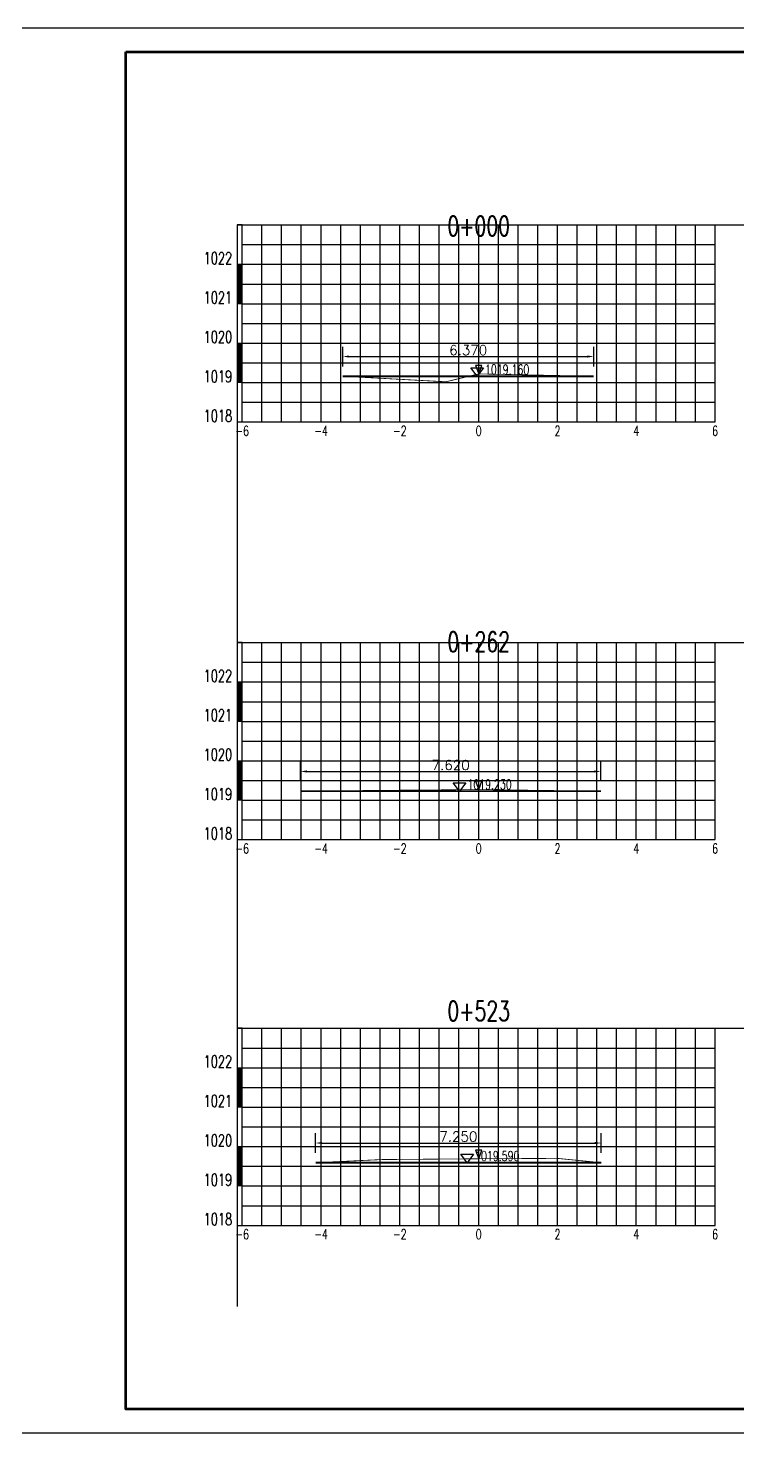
# Model space of a CAD drawing. Extents: x 695776 to 1250176, y 4443437 to 9025597.
# Drawn here: x 850887 to 868899, y 4482840 to 4518480 of the extents above; entities that cross this region are included whole.
import ezdxf
from ezdxf.enums import TextEntityAlignment as Align

# ---------------------------------------------------------------- set-up
doc = ezdxf.new("R2010")
doc.units = 0
doc.header["$LTSCALE"] = 0.5
doc.header["$PDSIZE"] = 0.2
doc.linetypes.add('ACAD_ISO07W100', pattern=[3.5, 0.5, -3])
doc.linetypes.add('CENTER2', pattern=[28.575, 19.05, -3.175, 3.175, -3.175])
doc.layers.get('0').update_dxf_attribs({"linetype": 'CONTINUOUS'})
doc.layers.get('Defpoints').update_dxf_attribs({"linetype": 'CONTINUOUS'})
for name, color, linetype in [('KEDU', 7, 'CONTINUOUS'), ('MIGE', 4, 'ACAD_ISO07W100'), ('MIGE1', 11, 'CONTINUOUS'), ('SANJIAO', 212, 'CONTINUOUS'), ('SHEJI', 1, 'CONTINUOUS'), ('YUANSHI', 2, 'CONTINUOUS'), ('YUANSHI1', 73, 'CONTINUOUS'), ('ZHOUXIAN', 20, 'CENTER2'), ('图框', 7, 'CONTINUOUS'), ('辅助线', 3, 'CONTINUOUS')]:
    doc.layers.add(name, color=color, linetype=linetype)
doc.styles.get("Standard").update_dxf_attribs({"font": 'rs.shx', "bigfont": 'hztxt.shx'})
doc.dimstyles.get("Standard").update_dxf_attribs({"dimtxt": 0.18, "dimasz": 0.18, "dimexe": 0.18, "dimexo": 0.0625, "dimgap": 0.09, "dimtad": 0, "dimtih": 1, "dimtoh": 1, "dimdec": 4, "dimzin": 0, "dimdsep": 46, "dimtxsty": 'Standard', "dimcen": 0.09, "dimadec": 0, "dimazin": 0, "dimtfac": 1, "dimtdec": 4, "dimtofl": 0, "dimtmove": 0, "dimatfit": 3, "dimfxl": 0, "dimtolj": 1, "dimtzin": 0, "dimarcsym": 0})

# ---------------------------------------------------------------- blocks, each defined once
blk = doc.blocks.new('zhunghao')
blk.add_lwpolyline([(0, 0), (0.33, 0.86), (-0.33, 0.86), (0, 0)])
blk = doc.blocks.new('ele_sym08')
blk.add_line((0, 0), (5.6, 0))
blk.add_lwpolyline([(0.9, 0), (0.25, 0.86), (1.55, 0.86), (0.9, 0)])
at = {"width": 0.7}
blk.add_attdef('ELEVAT', (1.7, 0.18), '', height=1, dxfattribs=at)
blk = doc.blocks.new('*D798')
at = {"color": 0, "lineweight": -2}
for p, q in [((858871, 4509898), (858871, 4510398)), ((865241, 4509898), (865241, 4510398)), ((859033, 4510148), (865078, 4510148))]:
    blk.add_line(p, q, dxfattribs=at)
at = {"color": 0}
for points in [[(859033, 4510175), (859033, 4510121), (858871, 4510148)], [(865078, 4510175), (865078, 4510121), (865241, 4510148)]]:
    blk.add_solid(points, dxfattribs=at)
at = {"layer": 'Defpoints', "color": 0}
for p in [(865241, 4510148), (858871, 4509648), (865241, 4509648)]:
    blk.add_point(p, dxfattribs=at)
at = {"color": 0, "insert": (862056, 4510310), "char_height": 250, "attachment_point": 5}
blk.add_mtext('\\A1;6.370', dxfattribs=at)
blk = doc.blocks.new('bc1_100')
blk.add_lwpolyline([(0.064, 1), (-0.063, 1), (-0.063, 0), (0.064, 0)], close=True)
at = {"width": 0.7}
blk.add_attdef('BC', text='', height=0.3, dxfattribs=at).set_placement((-0.193, 0.007), align=Align.RIGHT)
blk = doc.blocks.new('bc0_100')
for p, q in [((-0.063, 1), (-0.063, 0)), ((0.063, 0), (0.063, 1))]:
    blk.add_line(p, q)
at = {"const_width": 0.126}
blk.add_lwpolyline([(0, 1), (0, 0)], dxfattribs=at)
at = {"width": 0.7}
blk.add_attdef('BC', text='', height=0.3, dxfattribs=at).set_placement((-0.193, 0.007), align=Align.RIGHT)
blk = doc.blocks.new('*D801')
at = {"color": 0, "lineweight": -2}
for p, q in [((857801, 4499371), (857801, 4499871)), ((857963, 4499621), (865258, 4499621)), ((865421, 4499371), (865421, 4499871))]:
    blk.add_line(p, q, dxfattribs=at)
at = {"color": 0}
for points in [[(857963, 4499648), (857963, 4499594), (857801, 4499621)], [(865258, 4499648), (865258, 4499594), (865421, 4499621)]]:
    blk.add_solid(points, dxfattribs=at)
at = {"layer": 'Defpoints', "color": 0}
for p in [(865421, 4499621), (857801, 4499121), (865421, 4499121)]:
    blk.add_point(p, dxfattribs=at)
at = {"color": 0, "insert": (861611, 4499784), "char_height": 250, "attachment_point": 5}
blk.add_mtext('\\A1;7.620', dxfattribs=at)
blk = doc.blocks.new('*D804')
at = {"color": 0, "lineweight": -2}
for p, q in [((858181, 4489945), (858181, 4490445)), ((865431, 4489945), (865431, 4490445)), ((858343, 4490195), (865268, 4490195))]:
    blk.add_line(p, q, dxfattribs=at)
at = {"color": 0}
for points in [[(858343, 4490222), (858343, 4490168), (858181, 4490195)], [(865268, 4490222), (865268, 4490168), (865431, 4490195)]]:
    blk.add_solid(points, dxfattribs=at)
at = {"layer": 'Defpoints', "color": 0}
for p in [(865431, 4490195), (858181, 4489695), (865431, 4489695)]:
    blk.add_point(p, dxfattribs=at)
at = {"color": 0, "insert": (861806, 4490358), "char_height": 250, "attachment_point": 5}
blk.add_mtext('\\A1;7.250', dxfattribs=at)

msp = doc.modelspace()

# ---------------------------------------------------------------- linework, layer by layer
at = {"layer": 'MIGE', "linetype": 'Continuous'}
for p, q in [((856820.5814, 4508487.6428), (856820.5814, 4513487.6428)), ((857820.5814, 4508487.6428), (857820.5814, 4513487.6428)), ((858820.5814, 4508487.6428), (858820.5814, 4513487.6428)), ((859820.5814, 4508487.6428), (859820.5814, 4513487.6428)), ((860820.5814, 4508487.6428), (860820.5814, 4513487.6428)), ((861820.5814, 4508487.6428), (861820.5814, 4513487.6428)), ((862820.5814, 4508487.6428), (862820.5814, 4513487.6428)), ((863820.5814, 4508487.6428), (863820.5814, 4513487.6428)), ((864820.5814, 4508487.6428), (864820.5814, 4513487.6428)), ((865820.5814, 4508487.6428), (865820.5814, 4513487.6428)), ((866820.5814, 4508487.6428), (866820.5814, 4513487.6428)), ((867820.5814, 4508487.6428), (867820.5814, 4513487.6428)), ((856320.5814, 4512987.6428), (868320.5814, 4512987.6428)), ((856320.5814, 4511987.6428), (868320.5814, 4511987.6428)), ((856320.5814, 4510987.6428), (868320.5814, 4510987.6428)), ((856320.5814, 4509987.6428), (868320.5814, 4509987.6428)), ((856320.5814, 4508987.6428), (868320.5814, 4508987.6428)), ((856820.5814, 4497891.3781), (856820.5814, 4502891.3781)), ((857820.5814, 4497891.3781), (857820.5814, 4502891.3781)), ((858820.5814, 4497891.3781), (858820.5814, 4502891.3781)), ((859820.5814, 4497891.3781), (859820.5814, 4502891.3781)), ((860820.5814, 4497891.3781), (860820.5814, 4502891.3781)), ((861820.5814, 4497891.3781), (861820.5814, 4502891.3781)), ((862820.5814, 4497891.3781), (862820.5814, 4502891.3781)), ((863820.5814, 4497891.3781), (863820.5814, 4502891.3781)), ((864820.5814, 4497891.3781), (864820.5814, 4502891.3781)), ((865820.5814, 4497891.3781), (865820.5814, 4502891.3781)), ((866820.5814, 4497891.3781), (866820.5814, 4502891.3781)), ((867820.5814, 4497891.3781), (867820.5814, 4502891.3781)), ((856320.5814, 4502391.3781), (868320.5814, 4502391.3781)), ((856320.5814, 4501391.3781), (868320.5814, 4501391.3781)), ((856320.5814, 4500391.3781), (868320.5814, 4500391.3781)), ((856320.5814, 4499391.3781), (868320.5814, 4499391.3781)), ((856320.5814, 4498391.3781), (868320.5814, 4498391.3781)), ((856820.5814, 4488105.0944), (856820.5814, 4493105.0944)), ((857820.5814, 4488105.0944), (857820.5814, 4493105.0944)), ((858820.5814, 4488105.0944), (858820.5814, 4493105.0944)), ((859820.5814, 4488105.0944), (859820.5814, 4493105.0944)), ((860820.5814, 4488105.0944), (860820.5814, 4493105.0944)), ((861820.5814, 4488105.0944), (861820.5814, 4493105.0944)), ((862820.5814, 4488105.0944), (862820.5814, 4493105.0944)), ((863820.5814, 4488105.0944), (863820.5814, 4493105.0944)), ((864820.5814, 4488105.0944), (864820.5814, 4493105.0944)), ((865820.5814, 4488105.0944), (865820.5814, 4493105.0944)), ((866820.5814, 4488105.0944), (866820.5814, 4493105.0944)), ((867820.5814, 4488105.0944), (867820.5814, 4493105.0944)), ((856320.5814, 4492605.0944), (868320.5814, 4492605.0944)), ((856320.5814, 4491605.0944), (868320.5814, 4491605.0944)), ((856320.5814, 4490605.0944), (868320.5814, 4490605.0944)), ((856320.5814, 4489605.0944), (868320.5814, 4489605.0944)), ((856320.5814, 4488605.0944), (868320.5814, 4488605.0944))]:
    msp.add_line(p, q, dxfattribs=at)
at = {"layer": 'MIGE1'}
for p, q in [((856320.5814, 4513487.6428), (868320.5814, 4513487.6428)), ((856320.5814, 4508487.6428), (856320.5814, 4513487.6428)), ((857320.5814, 4508487.6428), (857320.5814, 4513487.6428)), ((858320.5814, 4508487.6428), (858320.5814, 4513487.6428)), ((859320.5814, 4508487.6428), (859320.5814, 4513487.6428)), ((860320.5814, 4508487.6428), (860320.5814, 4513487.6428)), ((861320.5814, 4508487.6428), (861320.5814, 4513487.6428)), ((862320.5814, 4508487.6428), (862320.5814, 4513487.6428)), ((863320.5814, 4508487.6428), (863320.5814, 4513487.6428)), ((864320.5814, 4508487.6428), (864320.5814, 4513487.6428)), ((865320.5814, 4508487.6428), (865320.5814, 4513487.6428)), ((866320.5814, 4508487.6428), (866320.5814, 4513487.6428)), ((867320.5814, 4508487.6428), (867320.5814, 4513487.6428)), ((868320.5814, 4508487.6428), (868320.5814, 4513487.6428)), ((856320.5814, 4512487.6428), (868320.5814, 4512487.6428)), ((856320.5814, 4511487.6428), (868320.5814, 4511487.6428)), ((856320.5814, 4510487.6428), (868320.5814, 4510487.6428)), ((856320.5814, 4509487.6428), (868320.5814, 4509487.6428)), ((856320.5814, 4508487.6428), (868320.5814, 4508487.6428)), ((856320.5814, 4502891.3781), (868320.5814, 4502891.3781)), ((856320.5814, 4497891.3781), (856320.5814, 4502891.3781)), ((857320.5814, 4497891.3781), (857320.5814, 4502891.3781)), ((858320.5814, 4497891.3781), (858320.5814, 4502891.3781)), ((859320.5814, 4497891.3781), (859320.5814, 4502891.3781)), ((860320.5814, 4497891.3781), (860320.5814, 4502891.3781)), ((861320.5814, 4497891.3781), (861320.5814, 4502891.3781)), ((862320.5814, 4497891.3781), (862320.5814, 4502891.3781)), ((863320.5814, 4497891.3781), (863320.5814, 4502891.3781)), ((864320.5814, 4497891.3781), (864320.5814, 4502891.3781)), ((865320.5814, 4497891.3781), (865320.5814, 4502891.3781)), ((866320.5814, 4497891.3781), (866320.5814, 4502891.3781)), ((867320.5814, 4497891.3781), (867320.5814, 4502891.3781)), ((868320.5814, 4497891.3781), (868320.5814, 4502891.3781)), ((856320.5814, 4501891.3781), (868320.5814, 4501891.3781)), ((856320.5814, 4500891.3781), (868320.5814, 4500891.3781)), ((856320.5814, 4499891.3781), (868320.5814, 4499891.3781)), ((856320.5814, 4498891.3781), (868320.5814, 4498891.3781)), ((856320.5814, 4497891.3781), (868320.5814, 4497891.3781)), ((856320.5814, 4493105.0944), (868320.5814, 4493105.0944)), ((856320.5814, 4488105.0944), (856320.5814, 4493105.0944)), ((857320.5814, 4488105.0944), (857320.5814, 4493105.0944)), ((858320.5814, 4488105.0944), (858320.5814, 4493105.0944)), ((859320.5814, 4488105.0944), (859320.5814, 4493105.0944)), ((860320.5814, 4488105.0944), (860320.5814, 4493105.0944)), ((861320.5814, 4488105.0944), (861320.5814, 4493105.0944)), ((862320.5814, 4488105.0944), (862320.5814, 4493105.0944)), ((863320.5814, 4488105.0944), (863320.5814, 4493105.0944)), ((864320.5814, 4488105.0944), (864320.5814, 4493105.0944)), ((865320.5814, 4488105.0944), (865320.5814, 4493105.0944)), ((866320.5814, 4488105.0944), (866320.5814, 4493105.0944)), ((867320.5814, 4488105.0944), (867320.5814, 4493105.0944)), ((868320.5814, 4488105.0944), (868320.5814, 4493105.0944)), ((856320.5814, 4492105.0944), (868320.5814, 4492105.0944)), ((856320.5814, 4491105.0944), (868320.5814, 4491105.0944)), ((856320.5814, 4490105.0944), (868320.5814, 4490105.0944)), ((856320.5814, 4489105.0944), (868320.5814, 4489105.0944)), ((856320.5814, 4488105.0944), (868320.5814, 4488105.0944))]:
    msp.add_line(p, q, dxfattribs=at)
at = {"layer": 'SHEJI', "const_width": 50}
for points in [[(858870.5814, 4509647.6428), (862071.5814, 4509647.6428), (862320.5814, 4509647.6428), (865240.5814, 4509647.6428)], [(857800.5814, 4499121.3781), (862320.5814, 4499121.3781), (865420.5814, 4499121.3781)], [(858180.5814, 4489695.0944), (862320.5814, 4489695.0944), (865430.5814, 4489695.0944)]]:
    msp.add_lwpolyline(points, dxfattribs=at)
at = {"layer": 'YUANSHI', "const_width": 20}
for points in [[(862071.5814, 4509647.6428), (862320.5814, 4509707.6428), (865240.5814, 4509647.6428)], [(857800.5814, 4499121.3781), (859860.5814, 4499141.3781), (862320.5814, 4499161.3781), (865420.5814, 4499121.3781)], [(858180.5814, 4489695.0944), (859860.5814, 4489775.0944), (862320.5814, 4489795.0944), (864320.5814, 4489805.0944), (865430.5814, 4489695.0944)]]:
    msp.add_lwpolyline(points, dxfattribs=at)
at = {"layer": 'YUANSHI1', "const_width": 20}
msp.add_lwpolyline([(858870.5814, 4509647.6428), (861490.5814, 4509507.6428), (862071.5814, 4509647.6428)], dxfattribs=at)
at = {"layer": 'ZHOUXIAN'}
for p, q in [((862320.5814, 4509007.6428), (862320.5814, 4510207.6428)), ((862320.5814, 4498621.3781), (862320.5814, 4499661.3781)), ((862320.5814, 4489195.0944), (862320.5814, 4490305.0944))]:
    msp.add_line(p, q, dxfattribs=at)
at = {"layer": '图框', "linetype": 'Continuous', "lineweight": -2, "flags": 128}
msp.add_lwpolyline([(850364.3186, 4518480.4611), (850364.3186, 4482840.4611), (900764.3186, 4482840.4611), (900764.3186, 4518480.4611), (850364.3186, 4518480.4611)], dxfattribs=at)
at = {"layer": '图框', "linetype": 'Continuous', "lineweight": 60, "flags": 128}
msp.add_lwpolyline([(853364.3186, 4517880.4611), (900164.3186, 4517880.4611), (900164.3186, 4483440.4611), (853364.3186, 4483440.4611), (853364.3186, 4517880.4611)], dxfattribs=at)
at = {"layer": '辅助线'}
for points in [[(856194.3859, 4513487.6428), (899059.899, 4513487.6428)], [(856194.3859, 4513487.6428), (856194.3859, 4486044.5699)], [(856194.3859, 4502891.3781), (898649.7275, 4502891.3781)], [(856194.3859, 4493105.0944), (898199.7075, 4493105.0944)]]:
    msp.add_lwpolyline(points, dxfattribs=at)

# ---------------------------------------------------------------- block references
at = {"xscale": 250, "yscale": 250, "zscale": 250}
for p, values in [((862055.5814, 4509647.6428), {'ELEVAT': '1019.160'}), ((861610.5814, 4499121.3781), {'ELEVAT': '1019.230'}), ((861805.5814, 4489695.0944), {'ELEVAT': '1019.590'})]:
    msp.add_blockref('ele_sym08', p, dxfattribs=at).add_auto_attribs(values)
at = {"layer": 'KEDU', "xscale": 1000, "yscale": 1000, "zscale": 1000}
for name, p, values in [('bc1_100', (856257.3334, 4512487.6428), {'BC': '1022'}), ('bc0_100', (856257.3334, 4511487.6428), {'BC': '1021'}), ('bc1_100', (856257.3334, 4510487.6428), {'BC': '1020'}), ('bc0_100', (856257.3334, 4509487.6428), {'BC': '1019'}), ('bc1_100', (856257.3334, 4508487.6428), {'BC': '1018'}), ('bc1_100', (856257.3334, 4501891.3781), {'BC': '1022'}), ('bc0_100', (856257.3334, 4500891.3781), {'BC': '1021'}), ('bc1_100', (856257.3334, 4499891.3781), {'BC': '1020'}), ('bc0_100', (856257.3334, 4498891.3781), {'BC': '1019'}), ('bc1_100', (856257.3334, 4497891.3781), {'BC': '1018'}), ('bc1_100', (856257.3334, 4492105.0944), {'BC': '1022'}), ('bc0_100', (856257.3334, 4491105.0944), {'BC': '1021'}), ('bc1_100', (856257.3334, 4490105.0944), {'BC': '1020'}), ('bc0_100', (856257.3334, 4489105.0944), {'BC': '1019'}), ('bc1_100', (856257.3334, 4488105.0944), {'BC': '1018'})]:
    msp.add_blockref(name, p, dxfattribs=at).add_auto_attribs(values)
at = {"layer": 'SANJIAO', "xscale": 250, "yscale": 250, "zscale": 250}
for p in [(862320.5814, 4509707.6428), (862320.5814, 4499161.3781), (862320.5814, 4489795.0944)]:
    msp.add_blockref('zhunghao', p, dxfattribs=at)

# ---------------------------------------------------------------- texts
at = {"width": 0.7}
for s, p in [('0+000', (862320.5814, 4513207.6428)), ('0+262', (862320.5814, 4502661.3781)), ('0+523', (862320.5814, 4493295.0944))]:
    msp.add_text(s, height=500, dxfattribs=at).set_placement(p, align=Align.CENTER)
at = {"layer": 'KEDU', "width": 0.7}
for s, p in [('-6', (856320.5814, 4508137.6428)), ('-4', (858320.5814, 4508137.6428)), ('-2', (860320.5814, 4508137.6428)), ('0', (862320.5814, 4508137.6428)), ('0', (862320.5814, 4508137.6428)), ('2', (864320.5814, 4508137.6428)), ('4', (866320.5814, 4508137.6428)), ('6', (868320.5814, 4508137.6428)), ('-6', (856320.5814, 4497541.3781)), ('-4', (858320.5814, 4497541.3781)), ('-2', (860320.5814, 4497541.3781)), ('0', (862320.5814, 4497541.3781)), ('0', (862320.5814, 4497541.3781)), ('2', (864320.5814, 4497541.3781)), ('4', (866320.5814, 4497541.3781)), ('6', (868320.5814, 4497541.3781)), ('-6', (856320.5814, 4487755.0944)), ('-4', (858320.5814, 4487755.0944)), ('-2', (860320.5814, 4487755.0944)), ('0', (862320.5814, 4487755.0944)), ('0', (862320.5814, 4487755.0944)), ('2', (864320.5814, 4487755.0944)), ('4', (866320.5814, 4487755.0944)), ('6', (868320.5814, 4487755.0944))]:
    msp.add_text(s, height=250, dxfattribs=at).set_placement(p, align=Align.CENTER)

# ---------------------------------------------------------------- dimensions: what is measured, and where the dimension line sits
for base, p1, p2, picture, middle in [((865240.5814, 4510147.6428), (858870.5814, 4509647.6428), (865240.5814, 4509647.6428), '*D798', (862055.5814, 4510310.1428)), ((865420.5814, 4499621.3781), (857800.5814, 4499121.3781), (865420.5814, 4499121.3781), '*D801', (861610.5814, 4499783.8781)), ((865430.5814, 4490195.0944), (858180.5814, 4489695.0944), (865430.5814, 4489695.0944), '*D804', (861805.5814, 4490357.5944))]:
    dim = msp.add_linear_dim(base=base, p1=p1, p2=p2, dimstyle='Standard', override={"dimtxt": 250, "dimasz": 162.5, "dimexe": 250, "dimexo": 250, "dimgap": 37.5, "dimtad": 1, "dimtih": 0, "dimtoh": 0, "dimdec": 3, "dimlfac": 0.001})
    dim.commit()
    dim.dimension.update_dxf_attribs({"geometry": picture, "text_midpoint": middle})

doc.saveas('drawing.dxf')
